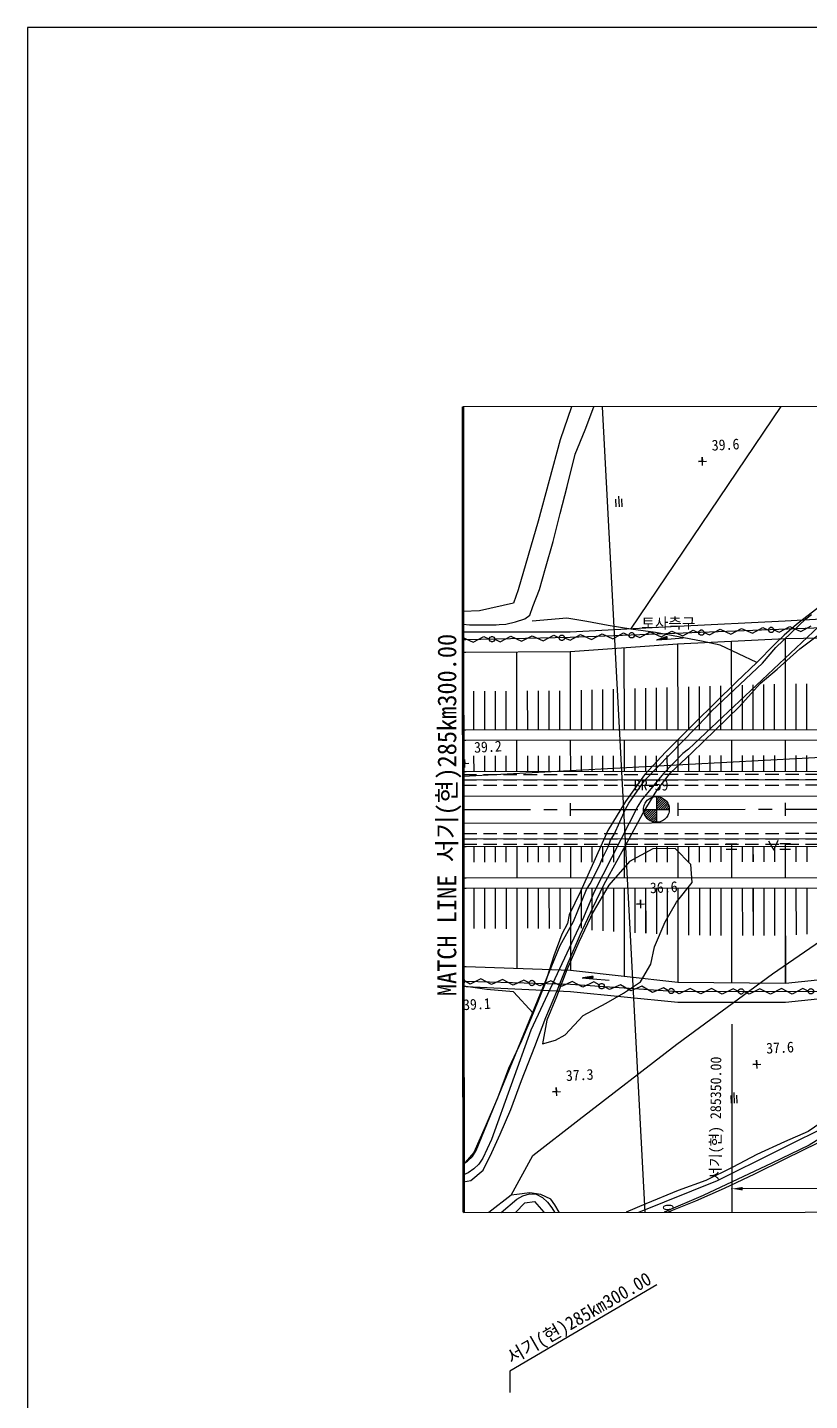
# Model space of a CAD drawing. Header units: millimetres. Extents: x 16742 to 17538, y 1103 to 1809.
# Drawn here: x 16741.9 to 16887.5, y 1363.4 to 1619.1 of the extents above; entities that cross this region are included whole.
import ezdxf
from ezdxf.enums import TextEntityAlignment as Align
from ezdxf.xclip import XClip

# ---------------------------------------------------------------- set-up
doc = ezdxf.new("R2010")
doc.units = ezdxf.units.MM
doc.header["$LTSCALE"] = 10
doc.header["$MEASUREMENT"] = 0
doc.header["$XCLIPFRAME"] = 2
for name, pattern in [('A-CENTR01', [2, 1.25, -0.25, 0.25, -0.25]), ('CENTER', [2, 1.25, -0.25, 0.25, -0.25]), ('HIDDEN', [0.375, 0.25, -0.125])]:
    doc.linetypes.add(name, pattern=pattern)
for name, color, linetype in [('TN-MACL', 6, 'A-CENTR01'), ('TZ-BASE', 253, 'Continuous'), ('TZ-CABL', 4, 'Continuous'), ('TZ-LEAL', 1, 'Continuous'), ('TZ-LEAT', 3, 'Continuous'), ('TZ-MACT', 6, 'Continuous')]:
    doc.layers.add(name, color=color, linetype=linetype)
doc.layers.add('TX-PAPR', color=2, linetype='Continuous', plot=False)
doc.styles.get("Standard").update_dxf_attribs({"font": 'GulimChe.ttf'})
doc.linetypes.add('ZIGZAG', pattern='A,0.0001,-0.2,[131,ltypeshp.shx,S=0.2,R=0,X=-0.2,Y=0],-0.4,[131,ltypeshp.shx,S=0.2,R=180,X=0.2,Y=0],-0.2', length=0.8001)

# ---------------------------------------------------------------- blocks, each defined once
blk = doc.blocks.new('JD-FHFGFGH4SFG5')
at = {"layer": 'TZ-BASE'}
for p, q in [((22.74464382490674, 133.432295713568), (41.33718238276611, -216.4272828889719)), ((23.17104052054179, 83.9910688148172, 39.762378), (18.06117243838212, 68.88219757849009, 39.762378)), ((31.22712683739206, 33.58312629046276, 39.17485399999999), (64.16305967272325, 82.42314796486761, 39.17485399999999)), ((22.71976146518551, 70.71180156192867, 39.40696499999999), (24.36128417015839, 75.16846973139917, 39.40696499999999)), ((20.82852447274905, 66.16088475472651, 39.40696499999999), (22.71976146518551, 70.71180156192867, 39.40696499999999)), ((18.06117243838212, 68.88219757849009, 39.762378), (13.9683323988616, 53.68645755556071, 39.762378)), ((19.33080105076493, 60.1894112132083, 39.40696499999999), (20.82852447274905, 66.16088475472651, 39.40696499999999)), ((43.78213871160238, 64.8110245277, 39.58806599999999), (45.28002506483295, 64.89062649226406, 39.58806599999999)), ((44.53108188821766, 64.85082550992382, 39.58806599999999), (43.78213871160238, 64.8110245277, 39.58806599999999)), ((44.57088287049969, 64.10188233333764, 39.58806599999999), (44.49128090593563, 65.59976868656821, 39.58806599999999)), ((44.49128090593563, 65.59976868656821, 39.58806599999999), (44.53108188821766, 64.85082550992382, 39.58806599999999)), ((18.05141032583611, 55.11341095534743, 39.40696499999999), (19.33080105076493, 60.1894112132083, 39.40696499999999)), ((28.35268785807835, 57.79277920384783, 39.08164199999999), (28.42949279255532, 56.3475251338038, 39.08164199999999)), ((28.90932223384566, 58.38850710581181, 39.08164199999999), (29.01612909586816, 56.37870066466866, 39.08164199999999)), ((29.58140254157893, 56.38609504181085, 39.08164199999999), (29.50339752997802, 57.85393120668022, 39.08164199999999)), ((16.73315418701218, 49.95142001960784, 39.40696499999999), (18.05141032583611, 55.11341095534743, 39.40696499999999)), ((13.9683323988616, 53.68645755556071, 39.762378), (10.20304344429001, 40.91090528718786, 39.762378)), ((15.32395074388892, 44.95480472454227, 39.40696499999999), (16.73315418701218, 49.95142001960784, 39.40696499999999)), ((14.21246601248691, 40.98347448638532, 39.40696499999999), (15.32395074388892, 44.95480472454227, 39.40696499999999)), ((699.4233685581171, 43.35162242699306), (-0.00568607079498662, 6.181962191819991)), ((10.20304344429001, 40.91090528718786, 39.762378), (9.371107317656929, 38.42872748895905, 39.762378)), ((12.98525915324404, 37.81006545794088, 39.40696499999999), (14.21246601248691, 40.98347448638532, 39.40696499999999)), ((9.371107317656929, 38.42872748895905, 39.762378), (3.00591120895529, 37.03909328183516, 39.762378)), ((3.00591120895529, 37.03909328183516, 39.762378), (-0.03392429308900802, 36.88288511364379, 39.762378)), ((11.47034975557886, 35.51230951886981, 39.40696499999999), (12.37165672224778, 36.22336099686225, 39.40696499999999)), ((12.37165672224778, 36.22336099686225, 39.40696499999999), (12.98525915324404, 37.81006545794088, 39.40696499999999)), ((66.98634318661476, 38.23576055571328, 39.40696499999999), (62.06637361154258, 34.45313764066094, 39.40696499999999)), ((63.79786048818328, 35.53458000363906, 39.019209), (64.82237235445479, 36.33492654171431, 39.019209)), ((-0.03176634286814561, 34.5367366004445, 39.40696499999999), (1.165205997419029, 34.43293544969646, 39.40696499999999)), ((1.165205997419029, 34.43293544969646, 39.40696499999999), (5.179583141409744, 34.37899531417651, 39.40696499999999)), ((5.179583141409744, 34.37899531417651, 39.40696499999999), (6.151138004763702, 34.3748148741376, 39.40696499999999)), ((6.151138004763702, 34.3748148741376, 39.40696499999999), (6.697691843790885, 34.43845605692485, 39.40696499999999)), ((6.697691843790885, 34.43845605692485, 39.40696499999999), (7.918960994550211, 34.52852425421014, 39.40696499999999)), ((7.918960994550211, 34.52852425421014, 39.40696499999999), (9.759561234885545, 34.98072437854142, 39.40696499999999)), ((9.759561234885545, 34.98072437854142, 39.40696499999999), (11.47034975557886, 35.51230951886981, 39.40696499999999)), ((19.27834706995468, 35.64918901258505, 38.94274299999999), (12.83959968103277, 35.05912626202343, 38.94274299999999)), ((23.01900824028831, 35.03548155724428, 38.94274299999999), (19.27834706995468, 35.64918901258505, 38.94274299999999)), ((99.90596643358418, 35.09663451363457), (19.90669308501361, 32.02124980498928)), ((26.97547385859485, 34.30352277971696, 38.94274299999999), (23.01900824028831, 35.03548155724428, 38.94274299999999)), ((31.22712683739206, 33.58312629046276, 38.94274299999999), (26.97547385859485, 34.30352277971696, 38.94274299999999)), ((35.81283358941851, 32.96028282067863, 38.94274299999999), (31.22712683739206, 33.58312629046276, 38.94274299999999)), ((36.86970534394327, 32.17298376152183), (38.82981485850592, 33.2490742274619)), ((38.82981485850592, 33.2490742274619), (40.86675294003049, 32.32664089527105)), ((40.86675294003049, 32.32664089527105), (42.82686245456403, 33.40273136132754)), ((67.27889727379494, 35.0796415287129, 37.99999999999999), (41.94291002196092, 11.23850946803003, 37.99999999999999)), ((42.82686245456403, 33.40273136132754), (43.84533149534087, 32.94151469523212)), ((45.86306243503764, 32.51871231267586), (47.82317194977491, 33.59480277873234)), ((47.82317194977491, 33.59480277873234), (49.86011003121217, 32.67236944665791)), ((49.86011003121217, 32.67236944665791), (51.8202195456875, 33.74845991253977)), ((51.8202195456875, 33.74845991253977), (53.85715762727028, 32.82602658052355)), ((53.85715762727028, 32.82602658052355), (55.81726714171651, 33.90211704646362)), ((55.81726714171651, 33.90211704646362), (56.83573618252245, 33.44090038048461)), ((57.8349980815297, 33.47931466384915), (58.85346712236474, 33.01809799798656)), ((58.22046649526288, 30.20577117788497, 39.019209), (63.79786048818328, 35.53458000363906, 39.019209)), ((58.85346712236474, 33.01809799798656), (60.81357663686918, 34.09418846386842)), ((62.06637361154258, 34.45313764066094, 39.40696499999999), (59.73537589289895, 32.50352711683962, 39.40696499999999)), ((60.81357663686918, 34.09418846386842), (62.85051471839375, 33.17175513179399)), ((62.70862022773195, 29.91698148124277, 37.254665), (67.13741829479528, 33.30025619750967, 37.254665)), ((62.85051471839375, 33.17175513179399), (64.8106242329855, 34.24784559779226)), ((-0.02949757832852384, 32.07010944827351), (0.4946594362596031, 31.82088651938255)), ((0.4948289430799875, 31.63659680575955), (-0.02908929140125593, 31.62621517938686)), ((0.4946594362596031, 31.82088651938255), (1.876460780102711, 31.16387618006564)), ((19.90669308501361, 32.02124980498928), (0.4948289430799875, 31.63659680575955)), ((1.876460780102711, 31.16387618006564), (3.856256780335166, 32.20330284750679)), ((3.856256780335166, 32.20330284750679), (4.865966247515239, 31.72321244765197)), ((5.865769981177941, 31.7430239145703), (6.875479448154287, 31.2629335148319)), ((6.875479448154287, 31.2629335148319), (8.855275448590469, 32.30236018227305)), ((8.855275448590469, 32.30236018227305), (10.87469438277599, 31.34217938256342)), ((10.87469438277599, 31.34217938256342), (12.85449038315397, 32.38160605006277)), ((12.85449038315397, 32.38160605006277), (14.87390931722307, 31.42142525041135)), ((14.87390931722307, 31.42142525041135), (16.85370531763015, 32.46085191785249)), ((16.85370531763015, 32.46085191785249), (17.86341478472291, 31.98076151805589)), ((18.86378401992675, 31.98115760838272), (19.88225306076179, 31.51994094246191)), ((19.88225306076179, 31.51994094246191), (21.84236257520802, 32.59603140834378)), ((19.92214181082505, 29.42129570210244), (39.92081428741636, 30.84013296354686)), ((21.84236257520802, 32.59603140834378), (23.87930065676169, 31.67359807638576)), ((23.87930065676169, 31.67359807638576), (25.83941017138255, 32.74968854232583)), ((25.83941017138255, 32.74968854232583), (27.87634825287801, 31.82725521013498)), ((27.87634825287801, 31.82725521013498), (29.83645776744066, 32.90334567619146)), ((29.83645776744066, 32.90334567619146), (30.85492680810108, 32.44212901009604)), ((31.85418870707922, 32.480543293577), (32.87265774788516, 32.01932662753978)), ((32.87265774788516, 32.01932662753978), (34.83276726241871, 33.09541709353806)), ((34.83276726241871, 33.09541709353806), (36.86970534394327, 32.17298376152183)), ((40.06613776067802, 32.19771653541255, 38.94274299999999), (35.81283358941851, 32.96028282067863, 38.94274299999999)), ((37.94346066963458, 32.19653483159499), (35.99167303738482, 31.53281422913432)), ((37.98477315326868, 31.6988028970606), (35.99384541457817, 31.53355296287344)), ((37.98373919033161, 31.71126006042476), (36.04264010538878, 31.55014597792768)), ((37.98270522730723, 31.72371722390534), (36.0914347962867, 31.56673899309834)), ((37.98167126454478, 31.73617438721129), (36.14022948698089, 31.58333200809437)), ((37.9806373015495, 31.74863155069187), (36.1890241777624, 31.59992502320682)), ((37.97960333864153, 31.76108871405603), (36.23781886866032, 31.61651803820286)), ((37.97856937576267, 31.77354587753661), (36.28661355938362, 31.6331110532571)), ((37.9775354128838, 31.78600304101718), (36.33540825025243, 31.64970406831134)), ((37.97650145000494, 31.79846020449776), (36.38420294103394, 31.66629708342379)), ((37.97546748703876, 31.8109173677455), (36.43299763184455, 31.68289009847803)), ((37.9744335241599, 31.82337453134249), (36.48179232262606, 31.69948311353227)), ((37.97339956119372, 31.83583169470666), (36.53058701343667, 31.71607612870292)), ((37.97236559828576, 31.84828885801261), (36.57938170430548, 31.73266914375716)), ((37.97133163540689, 31.86074602149318), (36.62817639508699, 31.7492621587532)), ((37.97029767249892, 31.87320318485735), (36.67697108586849, 31.76585517386565)), ((37.96926370956185, 31.88566034839613), (36.72576577670821, 31.78244818874526)), ((37.96822974662478, 31.89811751193491), (36.77456046754792, 31.79904120385771)), ((37.96719578383323, 31.91057467524087), (36.82335515838763, 31.81563421885375)), ((37.96616182083795, 31.92303183866323), (36.87214984914004, 31.83222723396619)), ((37.96512785801729, 31.93548900214381), (36.92094453995065, 31.84882024907864)), ((37.96409389502201, 31.94794616550797), (36.96973923073215, 31.8654132642493)), ((37.96305993214315, 31.96040332898855), (37.01853392157187, 31.88200627924533)), ((37.96202596923518, 31.97286049241092), (37.06732861229516, 31.89859929429957)), ((37.96099200632721, 31.98531765589149), (37.11612330319308, 31.91519230929561)), ((37.95995804344835, 31.99777481925565), (37.1649179940328, 31.93178532446626)), ((37.95892408045307, 32.01023198267802), (37.2137126847852, 31.94837833946229)), ((37.95789011760331, 32.02268914610039), (37.26250737559581, 31.96497135457474)), ((37.95685615475355, 32.03514630969738), (37.31130206631911, 31.98156436962898)), ((37.95582219178737, 32.04760347288692), (37.36009675718793, 31.99815738468322)), ((37.95478822879209, 32.0600606364257), (37.40889144802764, 32.01475039979567)), ((37.95375426597143, 32.07251779984807), (37.45768613878004, 32.0313434147335)), ((37.95272030312167, 32.08497496321223), (37.50648082961975, 32.04793642990415)), ((37.95168634012639, 32.09743212675102), (37.55527552043036, 32.06452944484198)), ((37.95065237730574, 32.10988929017338), (37.60407021132828, 32.08112245995443)), ((37.94961841431046, 32.12234645353755), (37.65286490205158, 32.09771547495046)), ((37.94858445143159, 32.13480361701812), (37.7016595929204, 32.11430849012112)), ((37.94755048855273, 32.14726078038228), (37.7504542836728, 32.13090150517536)), ((37.94651652558655, 32.15971794386286), (37.79924897448341, 32.14749452034602)), ((37.94548256267858, 32.17217510728523), (37.84804366532313, 32.16408753528384)), ((37.94444859977062, 32.18463227064939), (37.89683835613373, 32.1806805504545)), ((37.98481918598241, 31.69824829440921), (37.94346066963458, 32.19653483159499)), ((40.97453840906797, 31.94639939255438), (37.98481918598241, 31.69824829440921)), ((39.92081428741636, 30.84013296354686), (59.91986352162035, 31.85897040215212)), ((39.92081428741636, 30.84013296354686), (39.93582807932813, 14.90014042076081)), ((44.36491505837017, 31.35246290242657, 38.94274299999999), (40.06613776067802, 32.19771653541255, 38.94274299999999)), ((47.81534339080513, 30.6006848228223, 38.94274299999999), (44.36491505837017, 31.35246290242657, 38.94274299999999)), ((44.84459339428991, 32.97992897882949), (45.86306243503764, 32.51871231267586)), ((49.92033890451835, 31.3495516828786), (49.93582364346781, 14.90955938957057)), ((57.98814623480262, 30.74571825010361, 39.40696499999999), (54.657410421733, 27.36321656486842, 39.40696499999999)), ((59.73537589289895, 32.50352711683962, 39.40696499999999), (57.98814623480262, 30.74571825010361, 39.40696499999999)), ((59.91986352162035, 31.85897040215212), (79.91957208179934, 32.17780815157465)), ((59.91986352162035, 31.85897040215212), (59.93581920757838, 14.91897835832214)), ((-0.02695221395283198, 29.30275973106626), (0.4969727059984095, 29.30587285232622)), ((0.4969727059984095, 29.30587285232622), (19.92214181082505, 29.42129570210244)), ((9.922193341339657, 29.36187678313007), (9.935841386792667, 14.87188351444792)), ((19.92214181082505, 29.42129570210244), (19.93583695099056, 14.88130248314127)), ((29.92147804907705, 30.13071433285376), (29.93583251513024, 14.89072145195104)), ((54.657410421733, 27.36321656486842, 38.94274299999999), (47.81534339080513, 30.6006848228223, 38.94274299999999)), ((55.71660826035491, 27.27799897069934, 39.019209), (58.22046649526288, 30.20577117788497, 39.019209)), ((58.46501715699974, 26.11861578479301, 37.254665), (62.70862022773195, 29.91698148124277, 37.254665)), ((46.30739779462288, 18.42035893059227, 39.019209), (55.71660826035491, 27.27799897069934, 39.019209)), ((54.657410421733, 27.36321656486842, 39.40696499999999), (50.91158567875805, 23.79551899083316, 39.40696499999999)), ((55.31705206350721, 23.46125616790385, 37.254665), (58.46501715699974, 26.11861578479301, 37.254665)), ((50.91158567875805, 23.79551899083316, 39.40696499999999), (46.92595580011089, 19.88055411003887, 39.40696499999999)), ((47.91990250480426, 23.01741548691069), (47.92754103179737, 14.90766779356062)), ((51.4727961396316, 19.17171990899959, 37.254665), (55.31705206350721, 23.46125616790385, 37.254665)), ((51.92807096790471, 23.14143932284213), (51.93582275629574, 14.91144318325104)), ((53.92801356700198, 23.20332308724181), (53.93582186909457, 14.91332697710612)), ((55.92795616618655, 23.26520685158329), (55.93582098195161, 14.915210770903)), ((57.91961550063984, 23.32683430873448), (57.92753659596615, 14.9170867624286)), ((61.92782634517476, 23.4058622413956), (61.93581832043542, 14.92086215211901)), ((63.9278113257356, 23.42275010240854), (63.93581743323426, 14.92274594579948)), ((1.929082135848653, 22.04434501361692), (1.935844935568234, 14.86434833931861)), ((3.92907182974573, 22.05622880008895), (3.93584404839617, 14.86623213311549)), ((5.929061523701016, 22.06811258661918), (5.935843161107691, 14.86811592691237)), ((7.920767757754724, 22.07994715362446), (7.927558775180437, 14.86999191855438)), ((11.92903060533404, 22.10376394644271), (11.93584049967881, 14.87376730812838)), ((13.92902029926022, 22.11564773297295), (13.93583961244854, 14.87565110198346)), ((15.9290099931282, 22.12753151961959), (15.93583872530558, 14.87753489572214)), ((17.92071622721101, 22.13936608633384), (17.92755433934922, 14.87941088730594)), ((21.92893198001962, 22.21318285696333), (21.93583606378939, 14.88318627687994)), ((23.92887457926241, 22.27506662142122), (23.93583517661732, 14.88507007061861)), ((25.92881717844698, 22.3369503858209), (25.93583428947436, 14.8869538645319)), ((27.92047651290027, 22.3985778430885), (27.92754990354711, 14.88882985599929)), ((31.92864497611713, 22.52260167901994), (31.93583162789997, 14.8926052456315)), ((33.9285875751853, 22.58448544341962), (33.93583074075701, 14.89448903954479)), ((35.92853017431167, 22.6463692077611), (35.93582985361405, 14.89637283328346)), ((37.92018950891048, 22.70799666497049), (37.92754546765769, 14.89824882486727)), ((41.92835797198182, 22.83202050084373), (41.93582719215606, 14.90202421455768)), ((43.92830057113729, 22.89390426512699), (43.93582630492579, 14.90390800823815)), ((45.92824317029277, 22.95578802964309), (45.93582541772462, 14.90579180209323)), ((46.92595580011089, 19.88055411003887, 39.40696499999999), (43.14291578400712, 16.18469700769646, 39.40696499999999)), ((45.45817072113692, 17.45794102741064, 39.019209), (46.30739779462288, 18.42035893059227, 39.019209)), ((46.91495854469081, 14.76976490602254, 37.254665), (51.4727961396316, 19.17171990899959, 37.254665)), ((33.80637854311913, 5.471591055503893, 39.019209), (45.45817072113692, 17.45794102741064, 39.019209)), ((43.14291578400712, 16.18469700769646, 39.40696499999999), (37.65646814974439, 10.69051148939769, 39.40696499999999)), ((-0.01367030277783243, 14.8625118200377), (0.5102570266504287, 14.86300530435409)), ((-0.01187672442342347, 12.91251264436295), (0.51205060494663, 12.91300612867934)), ((0.5102570266504287, 14.86300530435409), (99.92493618835994, 14.9566434473906)), ((0.51205060494663, 12.91300612867934), (99.92677288176907, 13.0066443123448)), ((9.937678080376422, 12.92188437946032), (9.943150485200526, 7.111886956665046)), ((19.93767364454521, 12.93130334815368), (19.94314604936931, 7.121305925416607)), ((29.93766920859758, 12.94072231702165), (29.94314161347989, 7.130724894168168)), ((39.93766477282457, 12.95014128583142), (39.94313717770688, 7.140143863036144)), ((42.56136400183146, 10.54474799142343, 37.254665), (46.91495854469081, 14.76976490602254, 37.254665)), ((49.93766033699335, 12.95956025464119), (49.94313274181746, 7.149562831787705)), ((59.93765590113303, 12.96897922333454), (59.94312830595714, 7.158981800539266)), ((37.65646814974439, 10.69051148939769, 39.40696499999999), (33.76673909966899, 6.483662578329756, 39.40696499999999)), ((40.91839815574763, 10.43816292995479, 37.99999999999999), (37.3040362715879, 6.748911542812209, 37.99999999999999)), ((38.60964496116917, 6.84228312363274, 37.254665), (42.56136400183146, 10.54474799142343, 37.254665)), ((41.94291002196092, 11.23850946803003, 37.99999999999999), (40.91839815574763, 10.43816292995479, 37.99999999999999)), ((-0.4722037542046067, 8.553137259901348, 39.20824799999999), (1.025682599055067, 8.63273922446541, 39.20824799999999)), ((0.2767394224106781, 8.592938242125172, 39.20824799999999), (-0.4722037542046067, 8.553137259901348, 39.20824799999999)), ((0.3165404046927094, 7.843995065538991, 39.20824799999999), (0.2369384400995429, 9.34188141876956, 39.20824799999999)), ((0.2369384400995429, 9.34188141876956, 39.20824799999999), (0.2767394224106781, 8.592938242125172, 39.20824799999999)), ((1.940417878828661, 10.00930017133368), (1.943154033888781, 7.10435178153574)), ((3.940416979811339, 10.01119655864903), (3.94315314665851, 7.106235575390826)), ((5.940416080794016, 10.01309294584797), (5.94315225951555, 7.108119369129497)), ((7.940415181805797, 10.01498933304691), (7.94315137237259, 7.110003162693545)), ((11.94041344299745, 10.01871914031807), (11.94314959805757, 7.113770750403717)), ((13.94041254395102, 10.02061552740059), (13.9431487108855, 7.115654544142387)), ((15.94041164487549, 10.02251191459953), (15.94314782371344, 7.117538337881058)), ((17.94041074585817, 10.02440830179847), (17.94314693654137, 7.119422131619729)), ((21.94040900710802, 10.02813810901142), (21.94314516216814, 7.123189719038862)), ((23.9404081080907, 10.03003449621036), (23.94314427496698, 7.125073512893948)), ((25.94040720913159, 10.0319308834093), (25.94314338779491, 7.126957306749034)), ((27.94040631002695, 10.03382727055003), (27.94314250062285, 7.128841100371289)), ((31.94040457127681, 10.0375570778794), (31.94314072636603, 7.132608687965046)), ((33.94040367231769, 10.03945346496192), (33.94313983919397, 7.134492481820132)), ((35.94040277327127, 10.04134985227728), (35.94313895205101, 7.13637627538418)), ((37.94040187416663, 10.0432462393598), (37.94313806484984, 7.138260069181058)), ((41.9404001354747, 10.04697604668917), (41.94313629053482, 7.142027656716607)), ((43.94039923639917, 10.0488724338299), (43.94313540336275, 7.143911450571693)), ((45.94039833738184, 10.05076882108705), (45.94313451610338, 7.145795244252156)), ((47.94039743830631, 10.05266520816957), (47.94313362893131, 7.147679038049034)), ((51.94039569961438, 10.05639501532431), (51.94313185464539, 7.151446625584583)), ((53.94039480062616, 10.05829140258146), (53.94313096744423, 7.153330419381462)), ((55.94039390152152, 10.06018778983861), (55.94313008024306, 7.155214213061925)), ((57.94039300256241, 10.06208417692113), (57.9431291931001, 7.157098006858803)), ((61.94039126378316, 10.06581398419229), (61.94312741878507, 7.160865594336144)), ((63.94039036470763, 10.06771037144944), (63.94312653161301, 7.162749388133022)), ((-0.006532780821949302, 7.102515100553944), (0.5173945486354157, 7.103008584928546)), ((0.5173945486354157, 7.103008584928546), (99.93224528665138, 7.196646889491319)), ((33.76673909966899, 6.483662578329756, 39.40696499999999), (30.24409755086941, 1.530973296024683, 39.40696499999999)), ((30.84768585896068, 1.21673871873071, 39.019209), (33.80637854311913, 5.471591055503893, 39.019209)), ((37.3040362715879, 6.748911542812209, 37.99999999999999), (33.19267114098016, 1.730928886559639, 37.99999999999999)), ((36.03466066817469, 3.573850376409325, 37.254665), (38.60964496116917, 6.84228312363274, 37.254665)), ((-0.002302618547624036, 2.503433623054377), (99.93577630227497, 2.595382042456265)), ((33.49601343390946, -0.6223143015579922, 37.254665), (36.03466066817469, 3.573850376409325, 37.254665)), ((0.001100252590326534, -1.196207362465714), (-0.001107228450059949, 1.203791622357755)), ((20.00109179210681, -1.177811686653797), (19.99888431106643, 1.222187298169672)), ((32.51707871951344, 0.6486084685254241, 37.99999999999999), (24.39907233193349, -15.29606731067753, 37.99999999999999)), ((30.24409755086941, 1.530973296024683, 39.40696499999999), (26.95212412462984, -3.919494314124961, 39.40696499999999)), ((28.12043532694639, -4.633954146533426, 39.019209), (30.21591437279545, 0.09390069578665816, 39.019209)), ((30.21591437279545, 0.09390069578665816, 39.019209), (30.84768585896068, 1.21673871873071, 39.019209)), ((33.19267114098016, 1.730928886559639, 37.99999999999999), (32.51707871951344, 0.6486084685254241, 37.99999999999999)), ((33.57283433620301, 0.03397113090039738), (38.37283159685153, 0.03909928671208718)), ((33.58411708235922, -0.1959220395713714), (33.81377641717386, 0.03422854066019454)), ((33.64743183495425, -0.5571899208646869), (34.23804024377437, 0.03468180988573977)), ((33.75309364591208, -0.8760201627795254), (34.66230407028757, 0.03513507911128499)), ((33.89279823724478, -1.160734806157336), (35.08656789691718, 0.03558834827862256)), ((34.06212168914913, -1.415767233649888), (35.51083172348859, 0.03604161750416779)), ((34.25880666284188, -1.643379612540514), (35.9350955501182, 0.03649488667150536)), ((35.97026888863598, 2.436533839028641), (35.97539704436036, -2.363463421532572)), ((35.9705263145484, 2.195591764868084), (36.20018564936304, 2.425742345157857)), ((35.97097958371574, 1.771327938354887), (36.56158799259406, 2.363199669105313)), ((35.97143285294128, 1.347064111725274), (36.88064327740408, 2.258219353674292)), ((35.97188612219593, 0.9228002850956614), (37.16565578183923, 2.119123439589828)), ((35.97233939136327, 0.4985364585824641), (37.42104942576093, 1.95034530973652)), ((35.97279266055971, 0.07427263201105916), (37.64908154774871, 1.754147131223078)), ((36.3593593766605, 0.03694815595525824), (37.85051621398139, 1.531294604524817)), ((36.7836232032319, 0.03740142512259581), (38.02482401009598, 1.281257182761408)), ((37.20788702983241, 0.03785469434814104), (38.1700450732647, 1.002070811105739)), ((37.63215085640382, 0.0383079635154786), (38.28222320470791, 0.6897708282282906)), ((38.05641468303343, 0.03876123274102383), (38.35395799758094, 0.3369409977983082)), ((40.00108333255462, -1.159416009735935), (39.99887585154334, 1.240582975087534)), ((60.00107487195469, -1.141020332934488), (59.99886739105983, 1.258978651888981)), ((0.002296300259835959, -2.496564261912056), (99.94037656984125, -2.404615841229599)), ((30.97718550166297, -5.3245162655424, 37.254665), (33.49601343390946, -0.6223143015579922, 37.254665)), ((34.48208909240616, -1.84433764324632), (35.97324592975615, -0.3499911945603458)), ((34.73249839217583, -2.018110778886978), (35.9736991989817, -0.7742550211899584)), ((35.01199442480407, -2.162734964577169), (35.97415246820724, -1.198518847819571)), ((35.32453338909959, -2.274245539103788), (35.97460573737458, -1.622782674332768)), ((35.67751569202351, -2.345226266019665), (35.97505900654192, -2.047046500962381)), ((26.95212412462984, -3.919494314124961, 39.40696499999999), (24.58127691405075, -9.164946733572208, 39.40696499999999)), ((27.4026731094969, -5.717925757175465, 39.019209), (28.12043532694639, -4.633954146533426, 39.019209)), ((0.006344191850580216, -6.897478980832886), (0.5302715212497375, -6.8969854965747)), ((0.5302715212497375, -6.8969854965747), (99.94801358195087, -6.80334446853368)), ((1.956340551467797, -6.895642008230709), (1.959076718460487, -9.800603030022387)), ((3.94805616559875, -6.893766016705115), (3.950792341293486, -9.79873643158345)), ((3.956339664353941, -6.893758214433831), (3.959075840165092, -9.798728668544129)), ((5.956338777181877, -6.891874420753368), (5.959074961869696, -9.796854306891248)), ((7.956337889980709, -6.889990626956489), (7.959074083574301, -9.79497994518016)), ((9.948053503966143, -6.888114635489103), (9.953525908906663, -12.69811205822617)), ((9.95633700283775, -6.888106833276026), (9.96180940763275, -12.69810425612951)), ((11.95633611569479, -6.886223039479148), (11.95907228254196, -9.791184061212618)), ((13.94805172976753, -6.884347047895346), (13.95078790549137, -9.789317462831889)), ((13.95633522849362, -6.884339245740478), (13.95907140424656, -9.789309699676153)), ((15.95633434123425, -6.882455452001807), (15.95907052600938, -9.787435338139687)), ((17.95633345414949, -6.880571658263136), (17.95906964774309, -9.785560976486806)), ((19.94804906816403, -6.878695666621127), (19.95352147298814, -12.6886930893582)), ((19.95633256706474, -6.87868786440805), (19.96180497177243, -12.68868528726153)), ((21.95633167983447, -6.87680407066938), (21.95906784676895, -9.781765092461058)), ((23.94804729390722, -6.874928079143785), (23.95078346966016, -9.77989849402212)), ((23.95633079266241, -6.874920276930709), (23.95906696847356, -9.7798907309828)), ((25.84967043649936, -9.199736678454713, 39.019209), (26.98505288173742, -6.916845412464966, 39.019209)), ((25.95632990549034, -6.873036483192038), (25.95906609017816, -9.778016369271711)), ((26.98505288173742, -6.916845412464966, 39.019209), (27.4026731094969, -5.717925757175465, 39.019209)), ((27.95632901828917, -6.871152689453368), (27.95906521185366, -9.776142007677038)), ((28.92640549940239, -9.036995256267176, 37.254665), (30.97718550166297, -5.3245162655424, 37.254665)), ((29.94804463233282, -6.869276697811358), (29.95351703718602, -12.67927412066484)), ((29.95632813117532, -6.869268895656489), (29.96180053597032, -12.67926631839356)), ((35.32055787029508, -7.308351701364074, 37.05594899999999), (30.9786286427448, -9.674599373602462, 37.05594899999999)), ((31.95632724394505, -6.867385101859611), (31.95906341093774, -9.772346123651289)), ((33.948042858076, -6.865509110392225), (33.95077903382894, -9.770479525212352)), ((33.95632635683119, -6.86550130812094), (33.95906253264234, -9.770471761998408)), ((39.458140912499, -7.272996723715835, 37.05594899999999), (35.32055787029508, -7.308351701364074, 37.05594899999999)), ((35.95632546960092, -6.86361751438227), (35.95906165434695, -9.76859740052015)), ((37.95632458245796, -6.861733720643599), (37.95906077605155, -9.766723038925477)), ((42.40408117615566, -10.24072144990197, 37.05594899999999), (39.458140912499, -7.272996723715835, 37.05594899999999)), ((39.9480401965016, -6.859857729059797), (39.95351260135481, -12.66985515179687)), ((39.9563236952859, -6.859849926846721), (39.96179610011, -12.66984734970021)), ((41.95632280808473, -6.85796613310805), (41.95905897504831, -9.762927154899728)), ((43.95632192097087, -6.856082339427587), (43.95905809678202, -9.761052793305055)), ((45.95632103379881, -6.854198545630709), (45.95905721848663, -9.759178431652174)), ((47.95632014656854, -6.852314751775623), (47.95905634019123, -9.757304070115708)), ((48.94498349793553, -6.351383724895925), (50.94498261070526, -6.349499931157254)), ((48.94592539483397, -7.351383281353549), (50.9459245075746, -7.349499487382047)), ((49.94498305436405, -6.350441827910174), (49.94592495120428, -7.350441384426006)), ((49.94545400276962, -6.850441606197194), (99.94543182349713, -6.803346762206559)), ((49.94803576064128, -6.850438760250029), (49.95350816543628, -12.6604361829871)), ((51.95631837228262, -6.848547164356489), (51.95905453915889, -9.753508186031752)), ((53.94803398635536, -6.84667117271448), (53.9507701620792, -9.751641587592815)), ((53.95631748513966, -6.846663370559611), (53.9590536609217, -9.751633824553494)), ((55.95631659790939, -6.844779576704525), (55.95905278262631, -9.74975946295882)), ((56.86177685507987, -5.789233650785093, 37.87888699999999), (57.85408358931141, -7.535508972074524, 37.87888699999999)), ((57.85408358931141, -7.535508972074524, 37.87888699999999), (58.65571980586224, -5.693898391915639, 37.87888699999999)), ((57.95631571070822, -6.842895783140477), (57.95905190430181, -9.74788510130594)), ((58.94497906204611, -6.341964756027949), (60.94497817487404, -6.340080962347486)), ((58.94592095891544, -7.34196431254378), (60.94592007180159, -7.340080518688694)), ((59.94497861844552, -6.341022859158613), (59.94592051537307, -7.341022415558029)), ((59.94803132481007, -6.841019791382053), (59.95350372963417, -12.65101721429374)), ((59.95631482362347, -6.841011989227184), (59.96178722838936, -12.65100941208067)), ((61.95631393648051, -6.839128195488513), (61.95905010338588, -9.744089217338399)), ((63.95631304927934, -6.83724440180805), (63.95904922511959, -9.742214855743725)), ((24.58127691405075, -9.164946733572208, 39.40696499999999), (21.86393653226383, -15.2686582153604, 39.40696499999999)), ((25.38988141139685, -10.40030747320844, 39.019209), (25.84967043649936, -9.199736678454713, 39.019209)), ((26.24550620196219, -13.91448201286249, 37.254665), (28.92640549940239, -9.036995256267176, 37.254665)), ((30.9786286427448, -9.674599373602462, 37.05594899999999), (27.13932729477943, -14.09064496704951, 37.05594899999999)), ((0.01168813548115821, -12.70747652458368), (0.5356154649385232, -12.7069830403255)), ((0.5356154649385232, -12.7069830403255), (99.95090420917091, -12.6133443230122)), ((23.62272748010997, -13.80603676220045, 39.019209), (25.38988141139685, -10.40030747320844, 39.019209)), ((42.61890249155527, -13.56882293790687, 37.05594899999999), (42.40408117615566, -10.24072144990197, 37.05594899999999)), ((0.01348171380646335, -14.65747570025843), (0.5374090432056207, -14.65698221594204)), ((0.5374090432056207, -14.65698221594204), (99.95274090263825, -14.563343458058)), ((1.963649649846552, -14.65563856612999), (1.970676214816699, -22.11567223998128)), ((3.955365263890194, -14.65376257442978), (3.962417612584026, -22.14117055340313)), ((3.963648762703592, -14.65375477239132), (3.97070121864504, -22.14127660025252)), ((5.963647875531528, -14.65187097853624), (5.97072622238607, -22.16688096058198)), ((7.963646988388568, -14.64998718473936), (7.970751226156203, -22.19248532091143)), ((9.955362602315795, -14.64811119321377), (9.96938713299874, -29.53781496961011)), ((9.9636461011874, -14.64810339094248), (9.97767090489338, -29.53809708986074)), ((11.96364521404444, -14.64621959726202), (11.97067177904369, -22.10625327117151)), ((13.95536082814629, -14.64434360573642), (13.96241317672371, -22.13175158465157)), ((13.96364432681417, -14.64433580358155), (13.97069678278472, -22.13185763150096)), ((15.96364343964211, -14.64245200978468), (15.97072178658396, -22.15746199177221)), ((17.96364255244094, -14.64056821604601), (17.97074679032499, -22.18306635204345)), ((21.86393653226383, -15.2686582153604, 39.40696499999999), (19.75194056914602, -19.57481536397819, 39.40696499999999)), ((19.96364166535619, -14.63868442219092), (19.97799613202056, -29.8786779934365)), ((20.52002646308807, -20.8539970920595, 39.019209), (22.94713505858504, -14.88835718023466, 39.019209)), ((21.96364077821323, -14.63680062851046), (21.97066734312516, -22.09683430236174)), ((24.39907233193349, -15.29606731067753, 37.99999999999999), (22.38958396410867, -20.06278756721287, 37.99999999999999)), ((22.94713505858504, -14.88835718023466, 39.019209), (23.62272748010997, -13.80603676220045, 39.019209)), ((23.95535639231507, -14.63492463692666), (23.96271239818139, -22.44472247921505)), ((23.96363989104116, -14.63491683477179), (23.97099636495528, -22.44521153264787)), ((24.13516143121938, -18.26280895737574, 37.254665), (26.24550620196219, -13.91448201286249, 37.254665)), ((27.13932729477943, -14.09064496704951, 37.05594899999999), (24.20706157200453, -19.02021161682779, 37.05594899999999)), ((25.96363900383999, -14.63303304103312), (25.9711084699125, -22.56329043955185)), ((27.96363811669703, -14.63114924711982), (27.97122057495704, -22.68136934645582)), ((29.96363722949587, -14.62926545343936), (29.97907487446042, -31.0192585421085)), ((31.96363634235291, -14.62738165970069), (31.97144478504611, -22.91752716026377)), ((33.95535195639655, -14.62550566811689), (33.96327292331676, -23.0351170136185)), ((33.96363545518084, -14.62549786590381), (33.97155689009065, -23.03560606705133)), ((35.96363456792147, -14.62361407222335), (35.97166899522249, -23.15368497407172)), ((37.96363368080761, -14.62173027848468), (37.97178110023793, -23.27176388085928)), ((39.72142571519776, -17.22999611829283, 37.05594899999999), (42.61890249155527, -13.56882293790687, 37.05594899999999)), ((39.95534929482215, -14.61985428695908), (39.97186922081578, -32.15889429068767)), ((39.96363279372286, -14.6198464846878), (39.98015361684207, -32.1598390907223)), ((41.96363190652169, -14.61796269089092), (41.97190173704126, -23.39795899240409)), ((43.96363101934963, -14.61607889715225), (43.97191026882916, -23.4060751969285)), ((45.96363013217756, -14.61419510329716), (45.97191880055885, -23.41419140151112)), ((47.9636292450055, -14.6123113096167), (47.97192733234674, -23.42230760597732)), ((49.96362835774612, -14.61042751581982), (49.98024337046495, -32.25042010524186)), ((51.96362747063227, -14.60854372208115), (51.97194439586433, -23.43854001525898)), ((53.95534308464681, -14.60666773049735), (53.96366938989791, -23.44662260445176)), ((53.96362658351841, -14.60665992828427), (53.97195292765223, -23.44665621978339)), ((55.96362569625904, -14.60477613448739), (55.97196145944013, -23.45477242436601)), ((57.96362480905787, -14.60289234080693), (57.97196999125713, -23.46288862883222)), ((59.95534042315972, -14.60101634928134), (59.97204954718887, -32.34092608688508)), ((59.96362392200222, -14.60100854706826), (59.98033312405874, -32.34100111981962)), ((61.96362303485926, -14.59912475332959), (61.97185512714037, -23.33905478491789)), ((63.9636221477163, -14.59724095964913), (63.9717317312357, -23.20710473642094)), ((32.27080738149066, -17.61675133201635, 36.63392899999999), (33.76869373472123, -17.53714936739408, 36.63392899999999)), ((33.01975055810595, -17.57695034973432, 36.63392899999999), (32.27080738149066, -17.61675133201635, 36.63392899999999)), ((33.05955154038798, -18.3258935263205, 36.63392899999999), (32.97994957582392, -16.82800717308993, 36.63392899999999)), ((32.97994957582392, -16.82800717308993, 36.63392899999999), (33.01975055810595, -17.57695034973432, 36.63392899999999)), ((37.58465498159472, -20.90360869671559, 37.05594899999999), (39.72142571519776, -17.22999611829283, 37.05594899999999)), ((22.38958396410867, -20.06278756721287, 37.99999999999999), (12.61100870659407, -41.05615848140434, 37.99999999999999)), ((19.75194056914602, -19.57481536397819, 39.40696499999999), (19.39465913936561, -21.23594926659126, 39.40696499999999)), ((24.20706157200453, -19.02021161682779, 37.05594899999999), (21.51537406898984, -24.70057421230587, 37.05594899999999)), ((21.83544127736655, -23.16760078375802, 37.254665), (24.13516143121938, -18.26280895737574, 37.254665)), ((18.03345917503298, -25.30152919400126, 39.019209), (19.93042477281829, -21.97518392251214, 39.019209)), ((19.39465913936561, -21.23594926659126, 39.40696499999999), (18.37257254819684, -23.17652880005181, 39.40696499999999)), ((19.93042477281829, -21.97518392251214, 39.019209), (20.52002646308807, -20.8539970920595, 39.019209)), ((35.61238083534823, -25.54216847895287, 37.05594899999999), (37.58465498159472, -20.90360869671559, 37.05594899999999)), ((57.60316759610264, -30.59366297675871, 37.48677599999999), (69.48795009160364, -22.39927993255543, 37.48677599999999)), ((2.424723318461979, -63.50146666897336, 39.019209), (18.03345917503298, -25.30152919400126, 39.019209)), ((18.37257254819684, -23.17652880005181, 39.40696499999999), (16.88321205665539, -27.20489350747658, 39.40696499999999)), ((21.51537406898984, -24.70057421230587, 37.05594899999999), (19.26773280956382, -29.85673251702093, 37.05594899999999)), ((19.51171838542046, -28.53791034687885, 37.254665), (21.83544127736655, -23.16760078375802, 37.254665)), ((34.93668438826403, -28.77844555304029, 37.05594899999999), (35.61238083534823, -25.54216847895287, 37.05594899999999)), ((16.88321205665539, -27.20489350747658, 39.40696499999999), (15.15647170466087, -32.7207585172203, 39.40696499999999)), ((0.02685696349777089, -29.19920239126651), (0.5508011594397928, -29.21704634966437)), ((0.5508011594397928, -29.21704634966437), (19.97799613202056, -29.8786779934365)), ((19.26773280956382, -29.85673251702093, 37.05594899999999), (17.35249413105026, -34.87316800642867, 37.05594899999999)), ((17.4393629705342, -33.85614096240016, 37.254665), (19.51171838542046, -28.53791034687885, 37.254665)), ((19.97799613202056, -29.8786779934365), (39.98015361684207, -32.1598390907223)), ((33.03806659943489, -32.06262108171933, 37.05594899999999), (34.93668438826403, -28.77844555304029, 37.05594899999999)), ((39.74329715027539, -43.66785397381165, 37.48677599999999), (57.60316759610264, -30.59366297675871, 37.48677599999999)), ((59.98033312405874, -32.34100111981962), (77.26085236159685, -30.51008909784133)), ((0.02938602577028604, -31.9488282342848), (0.5533266074531227, -31.96274274308809)), ((4.374247921402052, -33.48094248783883, 38.94274299999999), (0.03022424815986113, -32.86015334004179, 38.94274299999999)), ((0.5534496297810207, -32.09649405506781), (0.2896915704810041, -31.95574127731953)), ((0.5533266074531227, -31.96274274308809), (19.98044506393904, -32.47867684008662)), ((1.276065080110634, -32.48211310350445), (0.5534496297810207, -32.09649405506781)), ((3.301908213649362, -31.53556167957714), (1.276065080110634, -32.48211310350445)), ((5.274655232966829, -32.58830533188876), (3.301908213649362, -31.53556167957714)), ((7.300498366476454, -31.64175390784504), (5.274655232966829, -32.58830533188876)), ((9.273245385852128, -32.69449756033129), (7.300498366476454, -31.64175390784504)), ((11.29908851941996, -31.74794613628757), (9.273245385852128, -32.69449756033129)), ((12.28546202902049, -32.27431796241427), (11.29908851941996, -31.74794613628757)), ((15.15647170466087, -32.7207585172203, 39.40696499999999), (13.03699091935828, -37.91413104330996, 39.40696499999999)), ((14.2714830769733, -32.82723784581168), (13.28510956725636, -32.30086601956856)), ((16.29732621042472, -31.88068642165155), (14.2714830769733, -32.82723784581168)), ((18.27007322977129, -32.93343007413779), (16.29732621042472, -31.88068642165155)), ((20.29591636328092, -31.98687865015228), (18.27007322977129, -32.93343007413779)), ((19.98044506393904, -32.47867684008662), (39.98175484160725, -33.85983844719004)), ((22.26866338268569, -33.0396223024639), (20.29591636328092, -31.98687865015228)), ((24.20099068186078, -31.05646791658938), (22.16420743041504, -31.37508051295873)), ((24.15619748333534, -31.55389868521007), (22.16647440946377, -31.37472589110831)), ((24.1573185611092, -31.54144905927234), (22.21739399066842, -31.3667605761496)), ((24.15843963888306, -31.52899943339281), (22.26831357193128, -31.35879526130731)), ((24.29450651622442, -32.09307087842018), (22.26866338268569, -33.0396223024639)), ((24.15956071656961, -31.51654980751329), (22.31923315328145, -31.3508299464068)), ((24.16068179434347, -31.50410018163376), (22.37015273451521, -31.34286463144809)), ((24.16180287208822, -31.49165055575423), (22.42107231580717, -31.33489931654759)), ((24.16292394974567, -31.47920092993292), (22.47199189707003, -31.3269340017053)), ((24.16404502760684, -31.46675130399518), (22.5229114783911, -31.31896868680479)), ((24.16516610526428, -31.45430167805745), (22.57383105962486, -31.31100337172967)), ((24.16628718303814, -31.44185205223613), (22.62475064094593, -31.30303805688737)), ((24.16740826084111, -31.4294024262984), (22.67567022220879, -31.29507274204508)), ((24.16852933852766, -31.41695280041887), (22.72658980355896, -31.28710742714458)), ((24.16965041627241, -31.40450317448114), (22.77750938490913, -31.27914211212766)), ((24.17077149404627, -31.39205354860161), (22.82842896608468, -31.27117679722716)), ((24.17189257184923, -31.37960392289671), (22.87934854740575, -31.26321148232665)), ((24.17301364947757, -31.36715429684256), (22.93026812872682, -31.25524616748436)), ((24.17413472728054, -31.35470467090482), (22.98118770998968, -31.24728085240923)), ((24.17525580502529, -31.34225504514171), (23.03210729125254, -31.23931553762515)), ((24.17637688274095, -31.32980541926219), (23.0830268725736, -31.23135022266644)), ((24.1774979604857, -31.31735579326624), (23.13394645383647, -31.22338490782414)), ((24.17861903817225, -31.3049061672703), (23.18486603509933, -31.21541959292364)), ((24.17974011603342, -31.29245654150719), (23.23578561639129, -31.20745427802314)), ((24.18086119377818, -31.28000691568587), (23.28670519771236, -31.19948896300622)), ((24.18198227143562, -31.26755728986456), (23.33762477888791, -31.19152364822213)), ((24.18310334915127, -31.25510766386861), (23.38854436026718, -31.18355833326342)), ((24.18422442701245, -31.24265803798909), (23.43946394150094, -31.17559301836292)), ((24.18534550464079, -31.23020841210956), (23.49038352282201, -31.16762770340421)), ((24.18646658241465, -31.21775878640466), (23.54130310417218, -31.15966238862012)), ((24.1875876601594, -31.20530916035051), (23.59222268537683, -31.15169707354499)), ((24.18870873793326, -31.19285953452919), (23.6431422666979, -31.14373175881911)), ((24.18982981564891, -31.18040990853325), (23.69406184801897, -31.1357664438022)), ((24.19095089345188, -31.16796028277014), (23.74498142928183, -31.12780112901811)), ((24.19207197113843, -31.1555106568324), (23.79590101054469, -31.11983581400119)), ((24.19319304882497, -31.14306103095288), (23.84682059177845, -31.11187049892607)), ((24.19431412671525, -31.13061140507335), (23.89774017315772, -31.10390518420019)), ((24.19543520437269, -31.11816177913562), (23.94865975436237, -31.09593986906685)), ((24.19655628214655, -31.10571215325609), (23.99957933565434, -31.08797455434097)), ((24.1976773598622, -31.09326252731836), (24.05049891706272, -31.08000923944047)), ((24.19879843760696, -31.08081290143883), (24.10141849823827, -31.07204392459818)), ((24.19991951543903, -31.06836327555931), (24.15233807958844, -31.06407860958126)), ((24.15614757209965, -31.55445295200326), (24.20099068186078, -31.05646791658938)), ((27.14405778458291, -31.82351161080288), (24.15614757209965, -31.55445295200326)), ((25.28088002591226, -32.61944270472151), (24.29450651622442, -32.09307087842018)), ((27.23095601864457, -33.48054110032382), (26.26777647631075, -32.91283944517482)), ((29.29509411770101, -32.62069581915267), (27.23095601864457, -33.48054110032382)), ((31.22145320219402, -33.75609912956708), (29.29509411770101, -32.62069581915267)), ((29.82646027004062, -34.17342586099977, 37.05594899999999), (33.03806659943489, -32.06262108171933, 37.05594899999999)), ((33.28559130136687, -32.89625384827951), (31.22145320219402, -33.75609912956708)), ((35.21195038591809, -34.03165715881033), (33.28559130136687, -32.89625384827951)), ((37.27608848503274, -33.17181187740636), (35.21195038591809, -34.03165715881033)), ((38.23926802722104, -33.73951353261356), (37.27608848503274, -33.17181187740636)), ((39.98015361684207, -32.1598390907223), (59.98033312405874, -32.34100111981962)), ((9.37669584740484, -33.96076081030179, 38.94274299999999), (4.374247921402052, -33.48094248783883, 38.94274299999999)), ((13.03699091935828, -37.91413104330996, 38.94274299999999), (9.37669584740484, -33.96076081030179, 38.94274299999999)), ((15.39100819029095, -38.70885194995782, 37.254665), (17.4393629705342, -33.85614096240016, 37.254665)), ((17.35249413105026, -34.87316800642867, 37.05594899999999), (15.57950651680999, -39.20828147023559, 37.05594899999999)), ((26.60494384341705, -36.03121302236679, 37.05594899999999), (29.82646027004062, -34.17342586099977, 37.05594899999999)), ((40.23351689189854, -34.28744541039333), (39.23805990265515, -33.77846075187546)), ((39.98175484160725, -33.85983844719004), (74.76219673769498, -33.82707884291295)), ((42.24244073257847, -33.30549581780207), (40.23351689189854, -34.28744541039333)), ((44.23335471097794, -34.32346513495423), (42.24244073257847, -33.30549581780207)), ((46.24227855168697, -33.34151554236297), (44.23335471097794, -34.32346513495423)), ((48.23319253005734, -34.35948485939872), (46.24227855168697, -33.34151554236297)), ((50.24211637070817, -33.37753526704029), (48.23319253005734, -34.35948485939872)), ((51.23757336009708, -33.88651992544175), (50.24211637070817, -33.37753526704029)), ((53.23558360565635, -34.34735492338069), (52.23511310085137, -33.84829704213763)), ((55.23464082164406, -33.34547157330081), (53.23558360565635, -34.34735492338069)), ((57.23558183131222, -34.34358733584514), (55.23464082164406, -33.34547157330081)), ((59.23463904729993, -33.34170398582347), (57.23558183131222, -34.34358733584514)), ((61.2355800570263, -34.33981974842601), (59.23463904729993, -33.34170398582347)), ((63.2346372729267, -33.33793639828792), (61.2355800570263, -34.33981974842601)), ((64.2351077778772, -33.83699427958919), (63.2346372729267, -33.33793639828792)), ((13.03699091935828, -37.91413104330996, 39.40696499999999), (10.87368919881242, -43.06698596466441, 39.40696499999999)), ((18.98105536561757, -41.94699026487643, 37.05594899999999), (22.3457019637031, -38.35198756825986, 37.05594899999999)), ((22.3457019637031, -38.35198756825986, 37.05594899999999), (26.60494384341705, -36.03121302236679, 37.05594899999999)), ((13.32195615891083, -44.11142210424288, 37.254665), (15.39100819029095, -38.70885194995782, 37.254665)), ((15.57950651680999, -39.20828147023559, 37.05594899999999), (14.73755626733014, -43.59139830666237, 37.05594899999999)), ((49.99237056891848, -39.96925445151857), (50.02629944784399, -76.8461994248267)), ((12.61100870659407, -41.05615848140434, 37.99999999999999), (5.258454886502072, -61.44769630581715, 37.99999999999999)), ((10.87368919881242, -43.06698596466441, 39.40696499999999), (8.457368808831738, -48.2297500376647, 39.40696499999999)), ((14.73755626733014, -43.59139830666237, 37.05594899999999), (17.20409530963348, -42.9457442814076, 37.05594899999999)), ((17.20409530963348, -42.9457442814076, 37.05594899999999), (18.98105536561757, -41.94699026487643, 37.05594899999999)), ((10.86754349212111, -50.45824110659879, 37.254665), (13.32195615891083, -44.11142210424288, 37.254665)), ((21.58405680029369, -57.72516023152849, 37.48677599999999), (39.74329715027539, -43.66785397381165, 37.48677599999999)), ((8.457368808831738, -48.2297500376647, 39.40696499999999), (6.391620107785052, -53.71665873227749, 39.40696499999999)), ((53.92386289805705, -47.47304793628274, 37.56237199999999), (55.42174925131672, -47.39344597171868, 37.56237199999999)), ((54.67280607470143, -47.43324695405892, 37.56237199999999), (53.92386289805705, -47.47304793628274, 37.56237199999999)), ((54.71260705698347, -48.1821901307033, 37.56237199999999), (54.6330050924194, -46.68430377741453, 37.56237199999999)), ((54.6330050924194, -46.68430377741453, 37.56237199999999), (54.67280607470143, -47.43324695405892, 37.56237199999999)), ((8.840660151942352, -55.85915812425657, 37.254665), (10.86754349212111, -50.45824110659879, 37.254665)), ((16.61923267058278, -52.56632009073502, 37.30916099999999), (18.11711902384246, -52.48671812617096, 37.30916099999999)), ((17.36817584722717, -52.5265191085112, 37.30916099999999), (16.61923267058278, -52.56632009073502, 37.30916099999999)), ((17.4079768295092, -53.27546228515558, 37.30916099999999), (17.32837486494514, -51.77757593186681, 37.30916099999999)), ((17.32837486494514, -51.77757593186681, 37.30916099999999), (17.36817584722717, -52.5265191085112, 37.30916099999999)), ((49.80667274960847, -53.245770412794, 37.224757), (49.88347768414365, -54.69102448283803, 37.224757)), ((50.363307125434, -52.65004251083002, 37.224757), (50.4701139874856, -54.65984895203138, 37.224757)), ((51.03538743313816, -54.65245457488919, 37.224757), (50.95738242150815, -53.18461840996162, 37.224757)), ((6.391620107785052, -53.71665873227749, 39.40696499999999), (4.067898214536903, -59.08696824231293, 39.40696499999999)), ((6.865083673885742, -60.41337931337176, 37.254665), (8.840660151942352, -55.85915812425657, 37.254665)), ((699.4233686159464, -56.78948618943679), (0.08641763151222648, -93.95425177348653)), ((12.976175006716, -64.3974620251741, 37.48677599999999), (21.58405680029369, -57.72516023152849, 37.48677599999999)), ((47.36814965735953, -69.04770517454591, 37.99999999999999), (69.32498162094686, -58.13593878812964, 37.99999999999999)), ((67.73827710675374, -57.52233535861006, 37.48677599999999), (64.2008749635466, -59.94154203084173, 37.48677599999999)), ((4.067898214536903, -59.08696824231293, 39.40696499999999), (1.974070360975524, -63.8569928807031, 39.40696499999999)), ((5.310429808484109, -63.85302043881376, 37.254665), (6.865083673885742, -60.41337931337176, 37.254665)), ((64.2008749635466, -59.94154203084173, 37.48677599999999), (59.84242887187116, -61.88609300769741, 37.48677599999999)), ((66.52923935579435, -61.15961182385792, 39.019209), (64.38596588102934, -62.51058866835075, 39.019209)), ((1.974070360975524, -63.8569928807031, 39.40696499999999), (0.3583045604214519, -65.73635550781029, 39.40696499999999)), ((1.749130897082573, -64.58378708694937, 39.019209), (2.424723318461979, -63.50146666897336, 39.019209)), ((5.258454886502072, -61.44769630581715, 37.99999999999999), (3.621112674624378, -64.93281061057343, 37.99999999999999)), ((3.706999380262054, -67.12563367916147, 37.254665), (5.310429808484109, -63.85302043881376, 37.254665)), ((59.84242887187116, -61.88609300769741, 37.48677599999999), (54.65380287028216, -64.20103486930594, 37.48677599999999)), ((64.38596588102934, -62.51058866835075, 39.019209), (57.46420181033732, -65.86480309692553, 39.019209)), ((60.08950983288064, -64.95952468697789, 39.02714699999999), (66.01406705403184, -62.02447665448409, 39.02714699999999)), ((0.3583045604214519, -65.73635550781029, 39.40696499999999), (0.06053547654715175, -65.81487258192493, 39.40696499999999)), ((0.06069743293169694, -65.99095342372885, 39.019209), (0.7700921571272872, -65.46682097291915, 39.019209)), ((0.7700921571272872, -65.46682097291915, 39.019209), (1.749130897082573, -64.58378708694937, 39.019209)), ((2.903350457262199, -66.01678222092443, 37.99999999999999), (1.966481513202375, -66.8981649144028, 37.99999999999999)), ((3.621112674624378, -64.93281061057343, 37.99999999999999), (2.903350457262199, -66.01678222092443, 37.99999999999999)), ((8.9167847449176, -71.82076781575444, 37.48677599999999), (12.976175006716, -64.3974620251741, 37.48677599999999)), ((57.46420181033732, -65.86480309692553, 39.019209), (44.69065776907205, -71.85557481385177, 39.019209)), ((54.65380287028216, -64.20103486930594, 37.48677599999999), (50.22918534945762, -66.61275671941104, 37.48677599999999)), ((54.28980970240496, -67.84744740202433, 39.02714699999999), (60.08950983288064, -64.95952468697789, 39.02714699999999)), ((0.9403174028598684, -67.65634071099913, 37.99999999999999), (0.06254349730857456, -67.99801605375825, 37.99999999999999)), ((1.966481513202375, -66.8981649144028, 37.99999999999999), (0.9403174028598684, -67.65634071099913, 37.99999999999999)), ((1.418171457455678, -69.07359301054959, 37.254665), (3.706999380262054, -67.12563367916147, 37.254665)), ((50.22918534945762, -66.61275671941104, 37.48677599999999), (45.17367539628008, -69.09142208414261, 37.48677599999999)), ((48.64887855222747, -70.47574573249432, 39.02714699999999), (54.28980970240496, -67.84744740202433, 39.02714699999999)), ((0.06373482014583232, -69.29323607660473, 37.254665), (1.418171457455678, -69.07359301054959, 37.254665)), ((12.40530640582852, -71.38849191176115, 37.48677599999999), (9.967723625687135, -71.69513658952775, 37.48677599999999)), ((11.11786677144533, -71.94572993071625, 37.99999999999999), (12.32757363396063, -71.56047437270746, 37.99999999999999)), ((12.32757363396063, -71.56047437270746, 37.99999999999999), (13.59761929439679, -71.63743306190582, 37.99999999999999)), ((14.44431606855192, -71.68873887236106, 37.48677599999999), (12.40530640582852, -71.38849191176115, 37.48677599999999)), ((28.36748118329393, -76.71834488196174, 37.99999999999999), (47.36814965735953, -69.04770517454591, 37.99999999999999)), ((40.05121993137123, -70.93919512269196, 37.48677599999999), (33.98198531894428, -73.41533123987602, 37.48677599999999)), ((45.17367539628008, -69.09142208414261, 37.48677599999999), (40.05121993137123, -70.93919512269196, 37.48677599999999)), ((43.2932256640966, -72.83946410404161, 39.02714699999999), (48.64887855222747, -70.47574573249432, 39.02714699999999)), ((100.0205302369182, -70.55270284077261), (52.02055055310898, -70.5968655419477)), ((8.9167847449176, -71.82076781575444, 37.44457399999999), (4.405298384580014, -75.24951671006266, 37.44457399999999)), ((5.011312913357465, -76.70398323104592, 37.99999999999999), (9.958586612604044, -72.54018222418955, 37.99999999999999)), ((9.967723625687135, -71.69513658952775, 37.48677599999999), (8.9167847449176, -71.82076781575444, 37.48677599999999)), ((9.190291668816421, -75.56891386124181, 39.02714699999999), (11.46425597000466, -73.24142852292272, 39.02714699999999)), ((9.958586612604044, -72.54018222418955, 37.99999999999999), (11.11786677144533, -71.94572993071625, 37.99999999999999)), ((11.46425597000466, -73.24142852292272, 39.02714699999999), (13.2692931281968, -72.95955767011611, 39.02714699999999)), ((13.2692931281968, -72.95955767011611, 39.02714699999999), (14.99649454048318, -75.00362687989247, 39.02714699999999)), ((13.59761929439679, -71.63743306190582, 37.99999999999999), (14.76097492227978, -72.22538361279868, 37.99999999999999)), ((16.29394829777134, -72.54544982262297, 37.48677599999999), (14.44431606855192, -71.68873887236106, 37.48677599999999)), ((14.76097492227978, -72.22538361279868, 37.99999999999999), (15.68287516749529, -73.1184306229755, 37.99999999999999)), ((15.68287516749529, -73.1184306229755, 37.99999999999999), (16.48322070707632, -74.14294254227417, 37.99999999999999)), ((17.05377628544061, -73.61378367577555, 37.48677599999999), (16.29394829777134, -72.54544982262297, 37.48677599999999)), ((16.48322070707632, -74.14294254227417, 37.99999999999999), (17.15870915589453, -75.2145797790202, 37.99999999999999)), ((18.13687078614435, -75.38743929676122, 37.48677599999999), (17.05377628544061, -73.61378367577555, 37.48677599999999)), ((33.98198531894428, -73.41533123987602, 37.48677599999999), (29.1629761725822, -75.46239081054802, 37.48677599999999)), ((44.69065776907205, -71.85557481385177, 39.019209), (32.93501987870382, -76.87732186052591, 39.019209)), ((38.01365340975877, -74.98903127015211, 39.02714699999999), (43.2932256640966, -72.83946410404161, 39.02714699999999))]:
    blk.add_line(p, q, dxfattribs=at)
at = {"layer": 'TZ-BASE', "ltscale": 10}
for p, q in [((59.91675527106104, 35.15896893850885), (79.91580450517773, 36.17780637728873)), ((19.91865680253664, 33.12129406094908), (39.91770603682794, 34.14013149978717)), ((39.91770603682794, 34.14013149978717), (59.91675527106104, 35.15896893850885)), ((-0.05353413821598707, 33.10248236340129), (0.4934801708773691, 33.10299759322669)), ((0.4934801708773691, 33.10299759322669), (19.91865680253664, 33.12129406094908)), ((0.03026084273420082, -32.89993938076651), (0.5542122671363856, -32.92564223457003)), ((0.5542122671363856, -32.92564223457003), (19.98176370858396, -33.87867621903416)), ((19.98176370858396, -33.87867621903416), (39.98363862510137, -35.85983744956894)), ((59.98362975343894, -35.84099956724668), (79.98173709362578, -33.82216257200918)), ((39.98363862510137, -35.85983744956894), (59.98362975343894, -35.84099956724668))]:
    blk.add_line(p, q, dxfattribs=at)
at = {"layer": 'TZ-BASE', "linetype": 'CENTER'}
blk.add_lwpolyline([(-3.487915314792644e-06, 0.003792129509463393), (98.7999547195837, 0.09466677106109955), (298.7998701195216, 0.2786235352920698), (498.7997855184408, 0.4625802995812478), (699.999700410674, 0.6476408044633786)], dxfattribs=at)
at = {"layer": 'TZ-BASE'}
for centre, radius in [((44.34496244482994, 32.96072183705991), 0.4999999999999999), ((57.33536713198242, 33.46010752207957), 0.4999999999999999), ((5.365868114288382, 31.73311818105293), 0.4999999999999999), ((18.36331665149606, 31.99066725145684), 0.4999999999999999), ((31.35455775759015, 32.46133615174921), 0.4999999999999999), ((35.97283296657093, 0.03653520886444994), 2.399999999999999), ((12.78528579813842, -32.28759199107873), 0.4999999999999999), ((25.76896432837071, -32.87839469162856), 0.4999999999999999), ((38.73808017516108, -33.77395828645086), 0.4999999999999999), ((51.73511332262256, -33.84876799065961), 0.4999999999999999), ((64.7351075559605, -33.83652333118363), 0.4999999999999999)]:
    blk.add_circle(centre, radius, dxfattribs=at)
blk.add_arc((-0.2101321986369342, -31.94246724877149), 0.4999999999999999, 298.6744125948073, 61.43098687265515, dxfattribs=at)
blk.add_point((50.02055139956479, -70.59870565456214), dxfattribs=at)
blk.add_solid([(52.02024386759563, -70.26353234978734), (52.02085723847681, -70.93019873428267), (50.02055139953568, -70.59870565456214)], dxfattribs=at)
for s, height, rotation, p in [('39.6', 2.000003, 3.042000033137507, (46.31397567250365, 66.83385736116333, 37.41439116799987)), ('39.2', 2.000003, 3.042000033137507, (2.059633153640384, 10.5759710919753, 37.41439116799987)), ('BR-59', 2, 0.001279850051546481, (31.75215108195385, 3.558911785361204)), ('36.6', 2.000003, 3.042000033137507, (34.80264428930655, -15.59391750005881, 37.41439116799987)), ('39.1', 2.000003, 3.042000033137507, (0.009192134286927, -37.35587832885204, 37.41439116799987)), ('37.6', 2.000003, 3.042000033137507, (56.45569980587293, -45.45021410426699, 37.41439116799987)), ('37.3', 2.000003, 3.042000033137507, (19.15106963157137, -50.54348725721349, 37.41439116799987))]:
    blk.add_text(s, height=height, rotation=rotation, dxfattribs=at).set_placement(p)
blk.add_text('토사측구', height=2, rotation=0.05396672332838111, dxfattribs=at).set_placement((38.19381087596826, 34.73510358429638), align=Align.MIDDLE)
at = {"layer": 'TZ-BASE', "linetype": 'Continuous'}
blk.add_text('서기(현) 285350.00', height=2, rotation=89.69730005750444, dxfattribs=at).set_placement((47.12628934905347, -57.51875846443573), align=Align.MIDDLE)
at = {"layer": 'TZ-BASE'}
blk.add_text('E 176,100', height=2, rotation=93.042000033226, dxfattribs=at).set_placement((39.10189479458909, -73.37404881173853), align=Align.RIGHT)

msp = doc.modelspace()

# ---------------------------------------------------------------- linework, layer by layer
at = {"layer": 'TN-MACL', "const_width": 0.5}
msp.add_lwpolyline([(16822.96947422333, 1548.41401610543), (16823.10744876316, 1398.406495296587)], dxfattribs=at)
at = {"layer": 'TX-PAPR'}
for points in [[(16741.88866971999, 1103.050959204744), (17537.88867001059, 1103.050959204802), (17537.88867001047, 1619.050959393104), (16741.88866971999, 1619.050959393104)], [(17522.96917811169, 1549.057864780957), (16822.96947422333, 1548.41401610543), (16823.10744876316, 1398.406495296587), (17523.10714568501, 1399.057928231141)]]:
    msp.add_lwpolyline(points, close=True, dxfattribs=at)
at = {"layer": 'TZ-CABL', "linetype": 'HIDDEN'}
for points in [[(16823.0328538724, 1479.959843597889), (16931.12323871161, 1480.014234444045)], [(16823.03335707015, 1478.959843724493), (16930.87036047271, 1479.014107069662)], [(16823.03386026791, 1477.959843851097), (16931.12424510713, 1478.014234697253)], [(16823.04280273976, 1468.959848096943), (16931.13318757898, 1469.014238943099)], [(16823.04330593752, 1467.959848223547), (16930.88030934008, 1468.014111568716)], [(16823.04380913528, 1466.959848350151), (16931.1341939745, 1467.014239196307)]]:
    msp.add_lwpolyline(points, dxfattribs=at)
at = {"layer": 'TZ-CABL', "linetype": 'ZIGZAG', "ltscale": 0.5}
for points in [[(16823.03335707015, 1478.959843724493), (16930.87036047271, 1479.014107069662)], [(16823.04330593752, 1467.959848223547), (16930.88030934008, 1468.014111568716)]]:
    msp.add_lwpolyline(points, dxfattribs=at)
at = {"layer": 'TZ-LEAL'}
msp.add_lwpolyline([(16859.06613807614, 1384.895730926843), (16831.68460184002, 1368.870849856712), (16831.68460183996, 1364.870849856712)], dxfattribs=at)

# ---------------------------------------------------------------- block references
at = {"layer": 'TZ-BASE'}
ref = msp.add_blockref('JD-FHFGFGH4SFG5', (16823.03846149325, 1473.410255701009), dxfattribs=at)
XClip(ref).set_block_clipping_path([(699.9307166184363, 75.64760907994808), (-0.06898726991657611, 75.00376040442148), (0.06898726991658322, -75.0037604044216), (700.0686841917654, -74.35232746986753)])

# ---------------------------------------------------------------- texts
at = {"layer": 'TZ-LEAT'}
msp.add_text('서기(현)285km300.00', height=2.499999999999999, rotation=30.00000000006242, dxfattribs=at).set_placement((16845.17901755015, 1377.663797052241), align=Align.CENTER)
at = {"layer": 'TZ-MACT'}
msp.add_text('MATCH LINE 서기(현)285km300.00', height=3.5, rotation=90.00000003335056, dxfattribs=at).set_placement((16819.99143621591, 1472.404718528282), align=Align.MIDDLE_CENTER)

doc.saveas('drawing.dxf')
